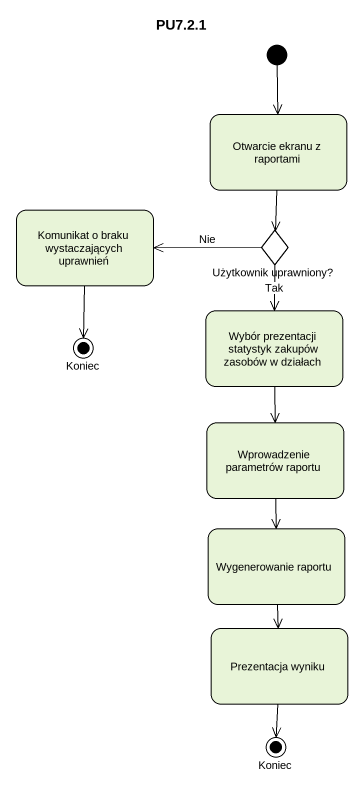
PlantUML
@startuml
title PU7.2.1
hide empty description
state "Otwarcie ekranu z raportami" as Otwarcie_ekranu_z_raportami
state "Komunikat o braku wystaczających uprawnień" as Komunikat_o_braku
state "Użytkownik uprawniony?" as Użytkownik_uprawniony <<choice>>
state Koniec <<end>>
state "Wybór prezentacji statystyk zakupów zasobów w działach" as Wybór_prezentacji_statystyk
state "Wprowadzenie parametrów raportu" as Wprowadzenie_parametrów
state "Wygenerowanie raportu" as Wygenerowanie_raportu
state "Prezentacja wyniku" as Prezentacja_wyniku
state "Koniec" as Koniec_2 <<end>>
[*] --> Otwarcie_ekranu_z_raportami
Otwarcie_ekranu_z_raportami --> Użytkownik_uprawniony
Komunikat_o_braku --> Koniec
Użytkownik_uprawniony -left-> Komunikat_o_braku : Nie
Użytkownik_uprawniony --> Wybór_prezentacji_statystyk : Tak
Wybór_prezentacji_statystyk --> Wprowadzenie_parametrów
Wprowadzenie_parametrów --> Wygenerowanie_raportu
Wygenerowanie_raportu --> Prezentacja_wyniku
Prezentacja_wyniku --> Koniec_2
@enduml
